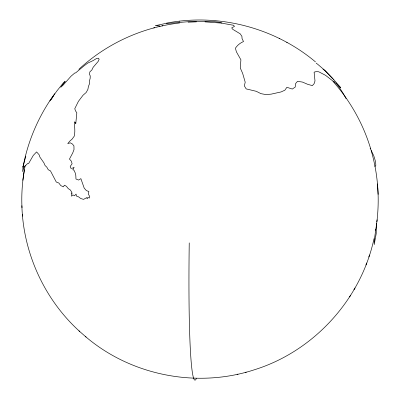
<?xml version="1.0" encoding="UTF-8"?>
<svg xmlns="http://www.w3.org/2000/svg" width="400" height="400" viewBox="0 0 400 400"><rect width="100%" height="100%" fill="white"/><g stroke="black" fill="none" stroke-linecap="round" stroke-linejoin="round"><path stroke-width="0.6" d="M25.175 165.625C22.455 179.48 21.275 193.66 21.995 207.765M376.33 223.38L376.225 233.575L374.195 244.62L374.215 241.05L375.65 230.295C380.135 203.83 378.715 176.345 371.18 150.57M375.65 230.295L375.665 229.07M24.37 169.79L22.875 180.3M376.815 221.895L377.125 219.785M23.05 167.055L22.615 171.54L24.16 166.98L27.635 163.525L28.64 163.5L33.265 155.44L36.585 151.92L39.09 154.72L39.945 157.165L43.865 162.77L45.07 165.52L46.82 167.165L48.245 169.73L50.465 170.89L56.265 182.005L58.855 183.035L60.715 185.545L63.365 186.855L64.415 185.185L66.425 186.295L68.285 188.65L70.115 189.78L71.485 191.665L72.16 193.37L71.24 193.04L71.635 196.22L72.86 194.825L74.55 195.82L76.035 194.08L76.58 196.185L78.55 196.835L80.575 198.41L82.01 198.925L83.635 199.345L86.795 197.615L87.15 198.805L87.91 197.4L89.27 198.07L89.755 196.65L88.33 193.995L88.865 191.425L86.46 190.68L84.205 188.13L80.87 178.645L78.605 180.055L75.975 179.005L75.82 175.56L75.26 173L73.915 170.13L72.85 169.795L74.105 167.22L73.055 167.99L70.935 168.37L70.2 166.405L72.105 163.76L71.335 161.15L69.455 159.08L72.675 153.055L74.01 149.585L73.94 145.91L72.405 144L70.285 142.825L67.76 143.61L69.69 141.23L72.11 139.115L74.24 136.18C75.385 131.375 74.515 126.695 74.295 121.895L75.585 122.565L75.76 123.72L76.82 112.88L75.42 110.695L74.775 108.685L78.41 101.365L83.02 95.255L86.17 92.49L87.9 89.38L88.39 86.575L89.675 83.285L89.455 80.93L90.165 78.315L90.23 75.91L89.48 74.22L89.87 71.865L91.885 69.94L93.145 67.295L98.12 61.505L99.135 59.3L98.535 58.235L96.815 58.32L93.21 60.53L87.615 63.17L83.55 66.245L75.595 72.925L74.8 72.985L71.08 76.165L63.145 85.09L60.74 87.31L65.18 81.36L63.55 82.655L56.835 91.015L49.83 100.995M54.755 93.665C39.305 114.845 28.51 139.38 23.4 165.1L22.99 167.13L23.175 166.17M23.015 167.005L23.4 165.1M23.17 166.265L25.415 157.57M374.02 238.62C361.04 299.445 313.81 351.225 254.455 369.75C197.285 388.535 131.1 375.645 85.375 336.465M25.475 157.36L25.825 156.105M365.965 264.975L366.69 262.97M368.815 256.995L369.545 254.98M51.2 99.725L51.365 99.415M51.62 98.95L53.375 95.795M349.575 296.935L350.64 295.195M353.96 289.695L355.045 287.93M78.83 69.335C106.4 43.725 142.22 27.27 179.605 22.98M153.715 27.945L154.755 27.71M245.245 372.375L246.285 372.14M162 25.95L162.95 25.74M237.05 374.345L238 374.135M166.41 23.16C218.605 12.985 274.825 27.665 315.49 61.915M179.085 21.23L179.43 21.18M188.03 22.205L196.485 21.835M204.955 21.865L221.86 23.14M286.71 42.3L287.155 42.54M279.15 38.365L279.515 38.56M322.955 69.105L325.44 71.08L332.08 78.13M316.155 63.095L317.96 64.505M318.22 64.715L324.505 70.09M21.875 205.705C23.23 253.16 44.525 299.685 79.76 331.53M78.965 330.845L86.1 337.09M324.62 70.11L332.64 78.295L340.75 87.77L337.41 84.49L325.545 75.33L318.78 71.79L316.215 71.61L314.11 72.15L314.995 80.955L314.075 83.745L312.355 85.63L307.605 84.285L302.395 82.05L297.5 81.35L295.635 83.525L295.2 87.07L292.31 89.055L286.89 87.29L284.865 90.22L281.045 91.94L271.22 94.135L265.935 94.58L260.935 93.655L256.275 91.31L246.175 88.895L244.35 85.915L245.205 82.185L242.65 73.375L240.275 67.99L240.905 59.835L236.385 51.79L235.415 48.19C237.395 45.225 240.215 42.92 243.505 41.545L242.055 38.6L241.915 36.335L240.175 33.8L232.735 29.31L231.69 27.895L234.47 26.405L233.55 25.27L223.02 23.39L219.96 22.35L214.255 21.615L207.84 21.34L189.33 21.61L164.65 23.675L155.29 25.71L159.745 25.93L159.925 26.6M332.315 78.4L332.755 78.92M332.975 81.35C350.2 100.755 363.245 123.9 370.67 148.775M333.375 79.665L333.585 79.915M334.6 81.175L334.8 81.43M336.02 82.985C339.765 87.93 343.26 93.135 346.08 98.66M374.63 166.135L375.595 166.09L375.82 165.255L375.6 161.79L373.87 156.07L370.635 149.14M370.14 148.2L370.515 148.905M378.125 194.38L377.485 183.87M22.395 214.185L22.515 216.215M196.375 378.485A180.05 9.86 -88.4 0 1 189.24 242.88"/></g></svg>
